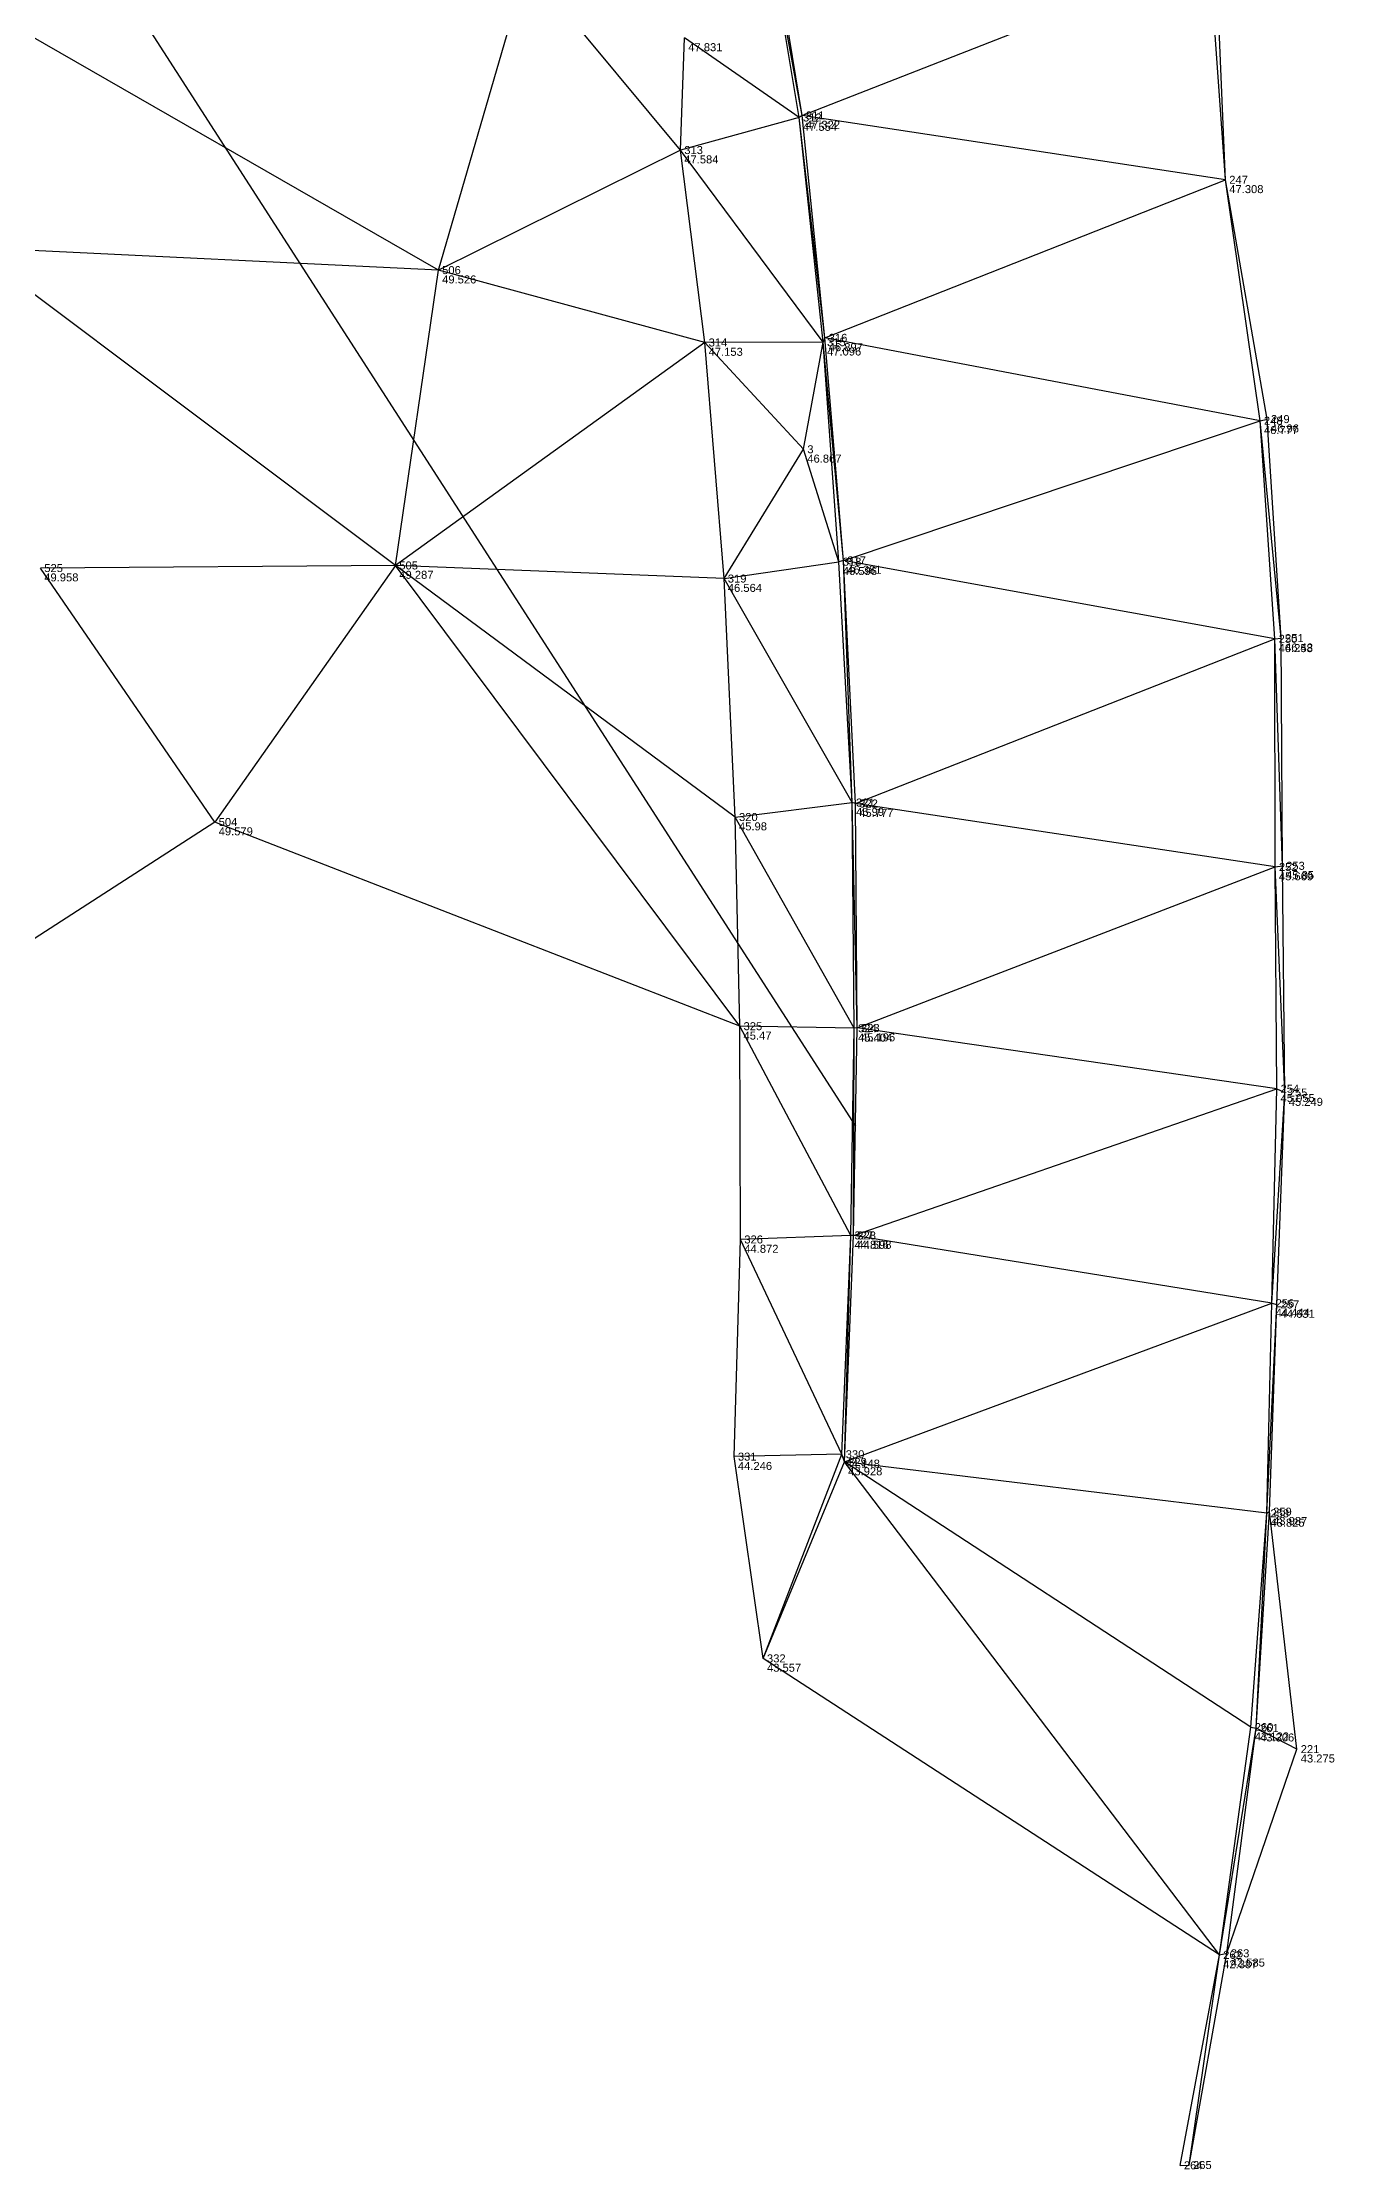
# Model space of a CAD drawing. Header units: millimetres. Extents: x 886 to 1006, y 4909 to 5107.
# Drawn here: x 981.48 to 1005.69, y 4935.9 to 4975.77 of the extents above; entities that cross this region are included whole.
import ezdxf

# ---------------------------------------------------------------- set-up
doc = ezdxf.new("R2010")
doc.units = ezdxf.units.MM
for name, color, linetype in [('_Arestas', 8, 'Continuous'), ('_Cotas', 1, 'Continuous'), ('_Nomes', 7, 'Continuous'), ('Seções', 2, 'Continuous')]:
    doc.layers.add(name, color=color, linetype=linetype)
doc.styles.get("Standard").update_dxf_attribs({"font": 'arial.ttf'})

msp = doc.modelspace()

# ---------------------------------------------------------------- linework, layer by layer
at = {"layer": '_Arestas'}
for p, q in [((995.716, 4974.405), (994.986, 4978.42)), ((995.661, 4974.366), (994.986, 4978.42)), ((995.716, 4974.405), (995.053, 4978.454)), ((988.898, 4971.505), (978.566, 4977.44)), ((988.898, 4971.505), (990.56, 4977.212)), ((993.437, 4973.755), (990.56, 4977.212)), ((995.716, 4974.405), (1003.354, 4977.39)), ((1003.654, 4973.198), (1003.354, 4977.39)), ((1003.654, 4973.198), (1003.472, 4977.395)), ((993.437, 4973.755), (993.512, 4975.859)), ((995.661, 4974.366), (993.512, 4975.859)), ((995.661, 4974.366), (993.437, 4973.755)), ((995.716, 4974.405), (995.661, 4974.366)), ((996.144, 4970.235), (995.661, 4974.366)), ((996.113, 4970.153), (995.661, 4974.366)), ((996.144, 4970.235), (995.716, 4974.405)), ((1003.654, 4973.198), (995.716, 4974.405)), ((993.437, 4973.755), (988.898, 4971.505)), ((993.893, 4970.148), (993.437, 4973.755)), ((996.113, 4970.153), (993.437, 4973.755)), ((996.144, 4970.235), (1003.654, 4973.198)), ((1004.303, 4968.681), (1003.654, 4973.198)), ((1004.435, 4968.712), (1003.654, 4973.198)), ((988.898, 4971.505), (980.141, 4971.93)), ((988.095, 4965.968), (980.141, 4971.93)), ((988.095, 4965.968), (988.898, 4971.505)), ((993.893, 4970.148), (988.898, 4971.505)), ((993.893, 4970.148), (988.095, 4965.968)), ((996.113, 4970.153), (993.893, 4970.148)), ((994.253, 4965.722), (993.893, 4970.148)), ((995.743, 4968.146), (993.893, 4970.148)), ((995.743, 4968.146), (996.113, 4970.153)), ((996.144, 4970.235), (996.113, 4970.153)), ((996.493, 4966.063), (996.113, 4970.153)), ((996.407, 4966.038), (996.113, 4970.153)), ((996.493, 4966.063), (996.144, 4970.235)), ((1004.303, 4968.681), (996.144, 4970.235)), ((1004.303, 4968.681), (1004.435, 4968.712)), ((1004.698, 4964.605), (1004.435, 4968.712)), ((996.493, 4966.063), (1004.303, 4968.681)), ((1004.578, 4964.593), (1004.303, 4968.681)), ((1004.698, 4964.605), (1004.303, 4968.681)), ((994.253, 4965.722), (995.743, 4968.146)), ((996.407, 4966.038), (995.743, 4968.146)), ((988.095, 4965.968), (981.44, 4965.919)), ((984.709, 4961.158), (981.44, 4965.919)), ((988.095, 4965.968), (984.709, 4961.158)), ((994.253, 4965.722), (988.095, 4965.968)), ((994.463, 4961.251), (988.095, 4965.968)), ((994.548, 4957.329), (988.095, 4965.968)), ((994.253, 4965.722), (996.407, 4966.038)), ((996.493, 4966.063), (996.407, 4966.038)), ((996.657, 4961.523), (996.407, 4966.038)), ((996.657, 4961.523), (996.493, 4966.063)), ((996.717, 4961.505), (996.493, 4966.063)), ((1004.578, 4964.593), (996.493, 4966.063)), ((994.463, 4961.251), (994.253, 4965.722)), ((996.657, 4961.523), (994.253, 4965.722)), ((996.717, 4961.505), (1004.578, 4964.593)), ((1004.578, 4964.593), (1004.698, 4964.605)), ((1004.583, 4960.315), (1004.578, 4964.593)), ((1004.718, 4960.337), (1004.578, 4964.593)), ((1004.718, 4960.337), (1004.698, 4964.605)), ((984.709, 4961.158), (979.423, 4957.744)), ((994.548, 4957.329), (984.709, 4961.158)), ((994.463, 4961.251), (996.657, 4961.523)), ((994.548, 4957.329), (994.463, 4961.251)), ((996.694, 4957.291), (994.463, 4961.251)), ((996.717, 4961.505), (996.657, 4961.523)), ((996.749, 4957.297), (996.657, 4961.523)), ((996.694, 4957.291), (996.657, 4961.523)), ((996.749, 4957.297), (996.717, 4961.505)), ((1004.583, 4960.315), (996.717, 4961.505)), ((1004.583, 4960.315), (1004.718, 4960.337)), ((1004.767, 4956.087), (1004.718, 4960.337)), ((996.749, 4957.297), (1004.583, 4960.315)), ((1004.614, 4956.158), (1004.583, 4960.315)), ((1004.767, 4956.087), (1004.583, 4960.315)), ((996.694, 4957.291), (994.548, 4957.329)), ((996.627, 4953.408), (994.548, 4957.329)), ((994.562, 4953.332), (994.548, 4957.329)), ((996.627, 4953.408), (996.694, 4957.291)), ((996.68, 4953.407), (996.749, 4957.297)), ((996.68, 4953.407), (996.694, 4957.291)), ((996.749, 4957.297), (996.694, 4957.291)), ((1004.614, 4956.158), (996.749, 4957.297)), ((996.68, 4953.407), (1004.614, 4956.158)), ((1004.522, 4952.136), (1004.614, 4956.158)), ((1004.522, 4952.136), (1004.767, 4956.087)), ((1004.614, 4956.158), (1004.767, 4956.087)), ((1004.614, 4952.113), (1004.767, 4956.087)), ((994.442, 4949.261), (994.562, 4953.332)), ((996.627, 4953.408), (994.562, 4953.332)), ((996.463, 4949.305), (994.562, 4953.332)), ((996.463, 4949.305), (996.627, 4953.408)), ((996.509, 4949.16), (996.627, 4953.408)), ((996.509, 4949.16), (996.68, 4953.407)), ((996.68, 4953.407), (996.627, 4953.408)), ((1004.522, 4952.136), (996.68, 4953.407)), ((996.509, 4949.16), (1004.522, 4952.136)), ((1004.424, 4948.198), (1004.522, 4952.136)), ((1004.424, 4948.198), (1004.614, 4952.113)), ((1004.474, 4948.229), (1004.614, 4952.113)), ((1004.522, 4952.136), (1004.614, 4952.113)), ((996.463, 4949.305), (994.442, 4949.261)), ((994.987, 4945.478), (994.442, 4949.261)), ((994.987, 4945.478), (996.463, 4949.305)), ((996.509, 4949.16), (996.463, 4949.305)), ((994.987, 4945.478), (996.509, 4949.16)), ((1003.539, 4939.92), (996.509, 4949.16)), ((1004.13, 4944.19), (996.509, 4949.16)), ((1004.424, 4948.198), (996.509, 4949.16)), ((1004.13, 4944.19), (1004.424, 4948.198)), ((1004.229, 4944.171), (1004.474, 4948.229)), ((1004.229, 4944.171), (1004.424, 4948.198)), ((1004.424, 4948.198), (1004.474, 4948.229)), ((1004.992, 4943.777), (1004.474, 4948.229)), ((1003.539, 4939.92), (994.987, 4945.478)), ((1003.539, 4939.92), (1004.13, 4944.19)), ((1003.539, 4939.92), (1004.229, 4944.171)), ((1003.68, 4939.95), (1004.229, 4944.171)), ((1004.13, 4944.19), (1004.229, 4944.171)), ((1004.992, 4943.777), (1004.229, 4944.171)), ((1003.68, 4939.95), (1004.992, 4943.777)), ((1002.802, 4935.974), (1003.539, 4939.92)), ((1002.973, 4935.98), (1003.68, 4939.95)), ((1002.973, 4935.98), (1003.539, 4939.92)), ((1003.539, 4939.92), (1003.68, 4939.95)), ((1002.802, 4935.974), (1002.973, 4935.98))]:
    msp.add_line(p, q, dxfattribs=at)
at = {"layer": 'Seções'}
msp.add_line((963.602, 5006.876), (996.717, 4955.459), dxfattribs=at)

# ---------------------------------------------------------------- texts
at = {"layer": '_Cotas'}
for s, p in [('47.831', (993.582, 4975.609)), ('47.322', (995.786, 4974.155)), ('47.554', (995.731, 4974.116)), ('47.584', (993.507, 4973.505)), ('47.308', (1003.723, 4972.948)), ('49.526', (988.968, 4971.255)), ('47.153', (993.963, 4969.898)), ('47.096', (996.183, 4969.903)), ('46.897', (996.214, 4969.985)), ('46.777', (1004.373, 4968.431)), ('46.96', (1004.505, 4968.462)), ('46.867', (995.813, 4967.896)), ('46.596', (996.477, 4965.788)), ('46.381', (996.563, 4965.813)), ('49.958', (981.51, 4965.669)), ('49.287', (988.165, 4965.718)), ('46.564', (994.323, 4965.472)), ('46.258', (1004.648, 4964.343)), ('46.43', (1004.768, 4964.355)), ('45.98', (994.533, 4961.001)), ('45.99', (996.727, 4961.273)), ('45.777', (996.787, 4961.255)), ('49.579', (984.779, 4960.908)), ('45.669', (1004.653, 4960.065)), ('45.85', (1004.788, 4960.087)), ('45.47', (994.618, 4957.079)), ('45.404', (996.764, 4957.041)), ('45.196', (996.819, 4957.047)), ('45.055', (1004.684, 4955.908)), ('45.249', (1004.837, 4955.837)), ('44.872', (994.632, 4953.082)), ('44.816', (996.697, 4953.158)), ('44.598', (996.75, 4953.157)), ('44.444', (1004.592, 4951.886)), ('44.631', (1004.684, 4951.863)), ('44.148', (996.533, 4949.055)), ('44.246', (994.512, 4949.011)), ('43.928', (996.579, 4948.91)), ('43.825', (1004.494, 4947.948)), ('43.987', (1004.544, 4947.979)), ('43.557', (995.057, 4945.228)), ('43.122', (1004.2, 4943.94)), ('43.306', (1004.299, 4943.921)), ('43.275', (1005.062, 4943.527)), ('42.387', (1003.609, 4939.67)), ('42.585', (1003.75, 4939.7))]:
    msp.add_text(s, height=0.15, dxfattribs=at).set_placement(p)
at = {"layer": '_Nomes'}
for s, p in [('312', (995.731, 4974.291)), ('311', (995.786, 4974.33)), ('313', (993.507, 4973.68)), ('247', (1003.723, 4973.123)), ('506', (988.968, 4971.43)), ('316', (996.214, 4970.16)), ('314', (993.963, 4970.073)), ('315', (996.183, 4970.078)), ('248', (1004.373, 4968.606)), ('249', (1004.505, 4968.637)), ('3', (995.813, 4968.071)), ('525', (981.51, 4965.844)), ('505', (988.165, 4965.893)), ('318', (996.477, 4965.963)), ('317', (996.563, 4965.988)), ('319', (994.323, 4965.647)), ('250', (1004.648, 4964.518)), ('251', (1004.768, 4964.53)), ('321', (996.727, 4961.448)), ('322', (996.787, 4961.43)), ('504', (984.779, 4961.083)), ('320', (994.533, 4961.176)), ('252', (1004.653, 4960.24)), ('253', (1004.788, 4960.262)), ('325', (994.618, 4957.255)), ('324', (996.764, 4957.216)), ('323', (996.819, 4957.222)), ('254', (1004.684, 4956.083)), ('255', (1004.837, 4956.012)), ('326', (994.632, 4953.257)), ('327', (996.697, 4953.333)), ('328', (996.75, 4953.332)), ('256', (1004.592, 4952.061)), ('257', (1004.684, 4952.038)), ('331', (994.512, 4949.186)), ('330', (996.533, 4949.23)), ('329', (996.579, 4949.085)), ('258', (1004.494, 4948.123)), ('259', (1004.544, 4948.154)), ('332', (995.057, 4945.403)), ('260', (1004.2, 4944.115)), ('261', (1004.299, 4944.096)), ('221', (1005.062, 4943.702)), ('263', (1003.75, 4939.875)), ('262', (1003.609, 4939.845)), ('264', (1002.872, 4935.899)), ('265', (1003.043, 4935.905))]:
    msp.add_text(s, height=0.15, dxfattribs=at).set_placement(p)

doc.saveas('drawing.dxf')
